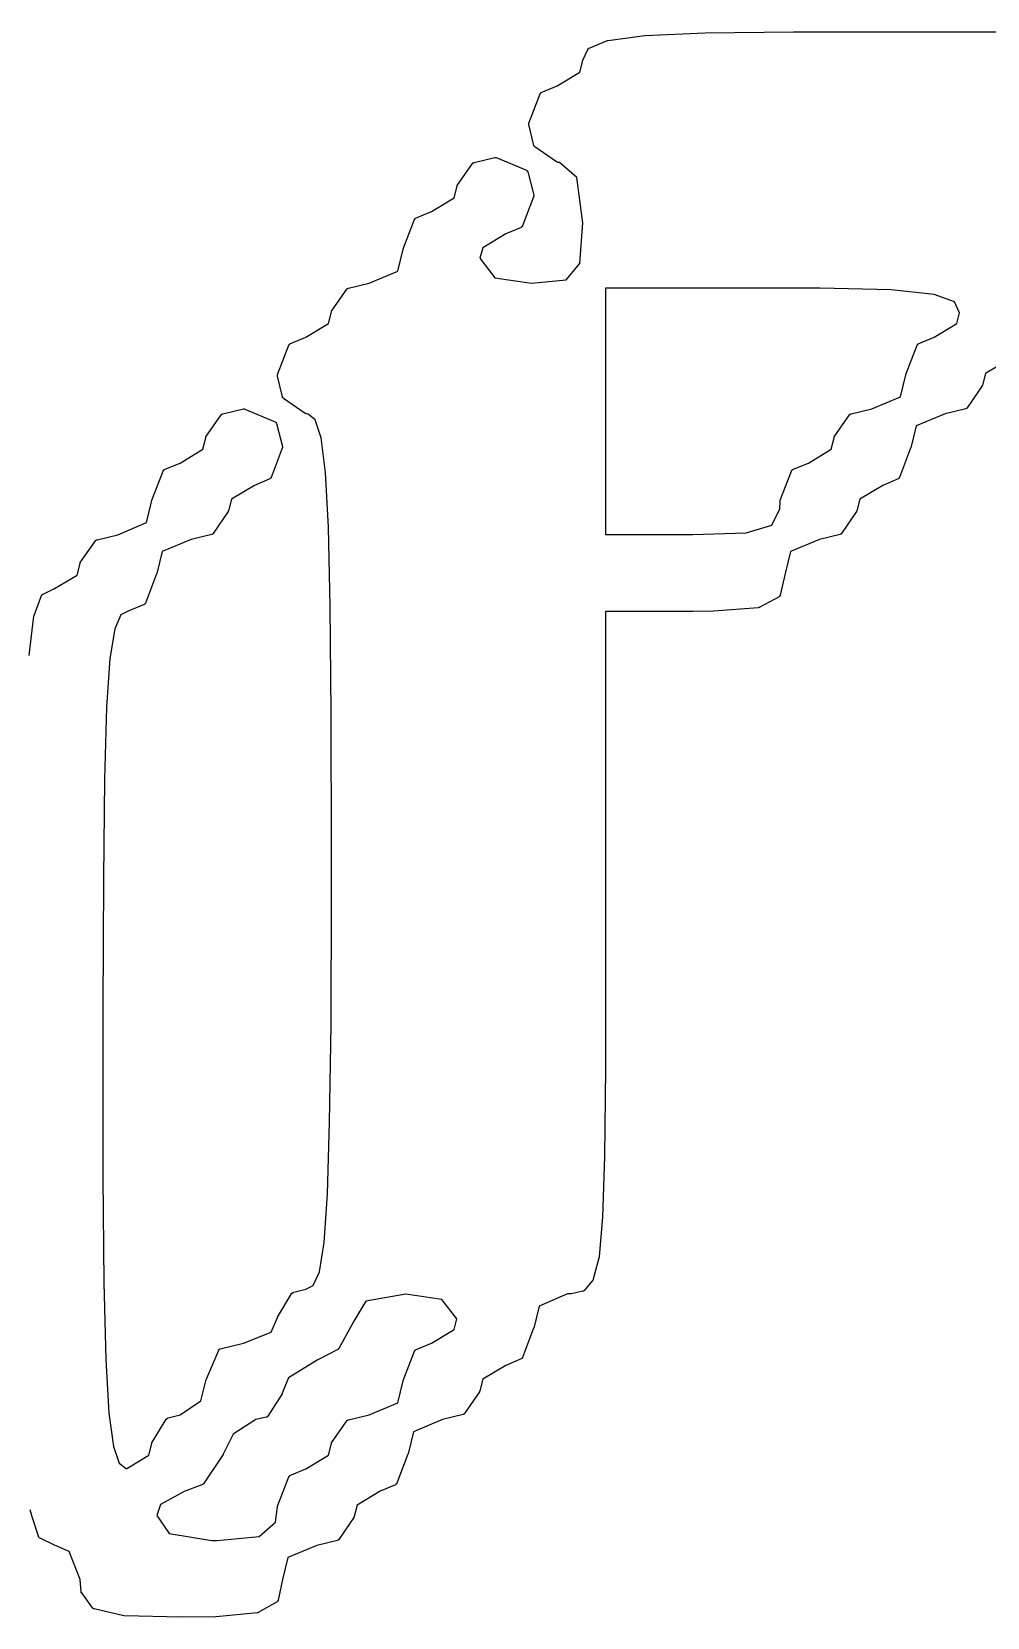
# Model space of a CAD drawing. Header units: millimetres. Extents: x 24 to 207, y 13 to 184.
# Drawn here: x 67.415 to 69.346, y 169.269 to 172.472 of the extents above; entities that cross this region are included whole.
import ezdxf

# ---------------------------------------------------------------- set-up
doc = ezdxf.new("R2010")
doc.units = ezdxf.units.MM
doc.header["$MEASUREMENT"] = 0
doc.layers.add('Silk', color=142, linetype='Continuous')

msp = doc.modelspace()

# ---------------------------------------------------------------- linework, layer by layer
at = {"layer": 'Silk', "linetype": 'Continuous'}
for p, q in [((68.58, 172.4541), (68.654, 172.4639)), ((68.654, 172.464), (68.776, 172.4694)), ((68.654, 172.4639), (68.654, 172.464)), ((68.654, 172.4639), (68.654, 172.4639)), ((68.776, 172.4694), (68.955, 172.4716)), ((68.776, 172.4694), (68.776, 172.4694)), ((68.776, 172.4694), (68.776, 172.4694)), ((68.955, 172.4716), (69.06, 172.4718)), ((68.955, 172.4716), (68.955, 172.4716)), ((68.955, 172.4716), (68.955, 172.4716)), ((69.06, 172.4718), (69.06, 172.4718)), ((69.06, 172.4718), (69.06, 172.4718)), ((69.06, 172.4718), (69.586, 172.4718)), ((68.529, 172.4145), (68.539, 172.4361)), ((68.539, 172.4363), (68.54, 172.4369)), ((68.539, 172.4362), (68.539, 172.4363)), ((68.539, 172.4361), (68.539, 172.4362)), ((68.54, 172.4377), (68.541, 172.4381)), ((68.54, 172.4376), (68.54, 172.4377)), ((68.54, 172.4375), (68.54, 172.4376)), ((68.54, 172.4369), (68.54, 172.4375)), ((68.541, 172.4385), (68.542, 172.4386)), ((68.541, 172.4381), (68.541, 172.4385)), ((68.542, 172.4386), (68.579, 172.4538)), ((68.542, 172.4386), (68.542, 172.4386)), ((68.579, 172.4539), (68.58, 172.4541)), ((68.579, 172.4538), (68.579, 172.4539)), ((68.523, 172.3902), (68.529, 172.4136)), ((68.529, 172.414), (68.529, 172.4145)), ((68.529, 172.4136), (68.529, 172.414)), ((68.445, 172.3491), (68.477, 172.3624)), ((68.477, 172.3624), (68.523, 172.3902)), ((68.42, 172.2872), (68.443, 172.3463)), ((68.443, 172.3472), (68.444, 172.3478)), ((68.443, 172.3468), (68.443, 172.3472)), ((68.443, 172.3465), (68.443, 172.3468)), ((68.443, 172.3463), (68.443, 172.3465)), ((68.444, 172.3481), (68.445, 172.3485)), ((68.444, 172.3479), (68.444, 172.3481)), ((68.444, 172.3478), (68.444, 172.3479)), ((68.445, 172.3489), (68.445, 172.3491)), ((68.445, 172.3485), (68.445, 172.3489)), ((68.445, 172.3489), (68.445, 172.3489)), ((68.42, 172.2866), (68.42, 172.2872)), ((68.42, 172.286), (68.42, 172.2866)), ((68.42, 172.2857), (68.42, 172.286)), ((68.42, 172.2855), (68.42, 172.2857)), ((68.42, 172.2849), (68.42, 172.2855)), ((68.42, 172.2842), (68.42, 172.2849)), ((68.43, 172.2419), (68.42, 172.2842)), ((68.43, 172.2418), (68.43, 172.2419)), ((68.43, 172.2417), (68.43, 172.2418)), ((68.43, 172.241), (68.43, 172.2417)), ((68.431, 172.2403), (68.43, 172.241)), ((68.431, 172.2402), (68.431, 172.2403)), ((68.431, 172.2401), (68.431, 172.2402)), ((68.431, 172.2396), (68.431, 172.2401)), ((68.432, 172.239), (68.431, 172.2396)), ((68.432, 172.2389), (68.432, 172.239)), ((68.432, 172.239), (68.432, 172.239)), ((68.476, 172.2087), (68.432, 172.2389)), ((68.275, 172.1612), (68.306, 172.2055)), ((68.306, 172.2062), (68.307, 172.2068)), ((68.306, 172.2057), (68.306, 172.2062)), ((68.306, 172.2056), (68.306, 172.2057)), ((68.306, 172.2055), (68.306, 172.2056)), ((68.307, 172.2069), (68.308, 172.2072)), ((68.307, 172.2068), (68.307, 172.2069)), ((68.307, 172.2068), (68.307, 172.2068)), ((68.308, 172.2072), (68.308, 172.2075)), ((68.308, 172.2075), (68.309, 172.2075)), ((68.309, 172.2076), (68.351, 172.2177)), ((68.309, 172.2075), (68.309, 172.2076)), ((68.351, 172.2177), (68.352, 172.2177)), ((68.352, 172.2177), (68.352, 172.2178)), ((68.352, 172.2178), (68.353, 172.2178)), ((68.353, 172.2178), (68.353, 172.2178)), ((68.353, 172.2178), (68.353, 172.2176)), ((68.353, 172.2176), (68.354, 172.2174)), ((68.354, 172.2174), (68.415, 172.1918)), ((68.477, 172.2085), (68.476, 172.2087)), ((68.477, 172.2082), (68.477, 172.2085)), ((68.478, 172.2081), (68.477, 172.2082)), ((68.478, 172.208), (68.478, 172.2081)), ((68.478, 172.2079), (68.478, 172.208)), ((68.479, 172.2078), (68.478, 172.2079)), ((68.482, 172.2077), (68.479, 172.2078)), ((68.517, 172.1772), (68.482, 172.2077)), ((68.415, 172.1918), (68.415, 172.1915)), ((68.415, 172.1915), (68.416, 172.1912)), ((68.416, 172.1912), (68.416, 172.191)), ((68.416, 172.191), (68.416, 172.1908)), ((68.416, 172.1908), (68.417, 172.1904)), ((68.417, 172.1904), (68.417, 172.19)), ((68.417, 172.19), (68.417, 172.1897)), ((68.417, 172.1897), (68.417, 172.1894)), ((68.417, 172.1894), (68.417, 172.1889)), ((68.417, 172.1889), (68.418, 172.1884)), ((68.418, 172.1884), (68.43, 172.1415)), ((68.529, 172.0857), (68.517, 172.1772)), ((68.223, 172.1084), (68.269, 172.1362)), ((68.269, 172.1362), (68.275, 172.1596)), ((68.275, 172.1604), (68.275, 172.1612)), ((68.275, 172.1612), (68.275, 172.1612)), ((68.275, 172.1612), (68.275, 172.1612)), ((68.275, 172.1596), (68.275, 172.1604)), ((68.275, 172.1596), (68.275, 172.1596)), ((68.275, 172.1596), (68.275, 172.1596)), ((68.429, 172.1384), (68.407, 172.0793)), ((68.43, 172.1391), (68.429, 172.1384)), ((68.43, 172.1415), (68.43, 172.1408)), ((68.43, 172.1408), (68.43, 172.1402)), ((68.43, 172.1402), (68.43, 172.1399)), ((68.43, 172.1399), (68.43, 172.1397)), ((68.43, 172.1397), (68.43, 172.1391)), ((68.191, 172.0951), (68.223, 172.1084)), ((68.166, 172.0332), (68.189, 172.0923)), ((68.189, 172.0932), (68.19, 172.0938)), ((68.189, 172.0928), (68.189, 172.0932)), ((68.189, 172.0925), (68.189, 172.0928)), ((68.189, 172.0923), (68.189, 172.0925)), ((68.19, 172.0941), (68.191, 172.0945)), ((68.19, 172.0939), (68.19, 172.0941)), ((68.19, 172.0938), (68.19, 172.0939)), ((68.191, 172.0949), (68.191, 172.0951)), ((68.191, 172.0945), (68.191, 172.0949)), ((68.191, 172.0949), (68.191, 172.0949)), ((68.404, 172.0765), (68.373, 172.0632)), ((68.405, 172.0771), (68.404, 172.0768)), ((68.404, 172.0768), (68.404, 172.0767)), ((68.404, 172.0767), (68.404, 172.0765)), ((68.406, 172.0777), (68.405, 172.0775)), ((68.405, 172.0775), (68.405, 172.0771)), ((68.407, 172.0791), (68.406, 172.0789)), ((68.406, 172.0789), (68.406, 172.0784)), ((68.406, 172.0784), (68.406, 172.0779)), ((68.406, 172.0779), (68.406, 172.0777)), ((68.407, 172.0793), (68.407, 172.0791)), ((68.523, 172.0038), (68.529, 172.0857)), ((68.373, 172.0632), (68.327, 172.0354)), ((68.155, 171.9881), (68.166, 172.0326)), ((68.166, 172.0329), (68.166, 172.0332)), ((68.166, 172.0326), (68.166, 172.0329)), ((68.327, 172.0354), (68.321, 172.0143)), ((68.321, 172.0143), (68.351, 171.9747)), ((68.097, 171.9636), (68.155, 171.9881)), ((68.351, 171.9747), (68.425, 171.9638)), ((68.495, 171.9707), (68.523, 172.0038)), ((68.021, 171.9072), (68.052, 171.9515)), ((68.052, 171.9522), (68.053, 171.9528)), ((68.052, 171.9517), (68.052, 171.9522)), ((68.052, 171.9516), (68.052, 171.9517)), ((68.052, 171.9515), (68.052, 171.9516)), ((68.053, 171.9529), (68.054, 171.9532)), ((68.053, 171.9528), (68.053, 171.9529)), ((68.053, 171.9528), (68.053, 171.9528)), ((68.054, 171.9532), (68.054, 171.9535)), ((68.054, 171.9535), (68.055, 171.9535)), ((68.055, 171.9536), (68.097, 171.9636)), ((68.055, 171.9535), (68.055, 171.9536)), ((68.425, 171.9638), (68.495, 171.9707)), ((68.933, 171.9538), (68.575, 171.9538)), ((68.575, 171.9538), (68.575, 171.4558)), ((69.008, 171.9536), (68.933, 171.9538)), ((69.152, 171.9501), (69.008, 171.9536)), ((69.239, 171.9412), (69.152, 171.9501)), ((69.28, 171.9258), (69.239, 171.9412)), ((69.29, 171.9039), (69.28, 171.9258)), ((67.969, 171.8544), (68.015, 171.8822)), ((68.015, 171.8822), (68.021, 171.9056)), ((68.021, 171.9064), (68.021, 171.9072)), ((68.021, 171.9072), (68.021, 171.9072)), ((68.021, 171.9072), (68.021, 171.9072)), ((68.021, 171.9056), (68.021, 171.9064)), ((68.021, 171.9056), (68.021, 171.9056)), ((68.021, 171.9056), (68.021, 171.9056)), ((69.239, 171.8544), (69.285, 171.8822)), ((69.285, 171.8822), (69.29, 171.9039)), ((67.937, 171.8411), (67.969, 171.8544)), ((69.207, 171.8411), (69.239, 171.8544)), ((67.912, 171.7792), (67.935, 171.8383)), ((67.935, 171.8392), (67.936, 171.8398)), ((67.935, 171.8388), (67.935, 171.8392)), ((67.935, 171.8385), (67.935, 171.8388)), ((67.935, 171.8383), (67.935, 171.8385)), ((67.936, 171.8401), (67.937, 171.8405)), ((67.936, 171.8399), (67.936, 171.8401)), ((67.936, 171.8398), (67.936, 171.8399)), ((67.937, 171.8409), (67.937, 171.8411)), ((67.937, 171.8405), (67.937, 171.8409)), ((67.937, 171.8409), (67.937, 171.8409)), ((69.182, 171.7792), (69.205, 171.8383)), ((69.205, 171.8392), (69.206, 171.8398)), ((69.205, 171.8388), (69.205, 171.8392)), ((69.205, 171.8385), (69.205, 171.8388)), ((69.205, 171.8383), (69.205, 171.8385)), ((69.206, 171.8401), (69.207, 171.8405)), ((69.206, 171.8399), (69.206, 171.8401)), ((69.206, 171.8398), (69.206, 171.8399)), ((69.207, 171.8409), (69.207, 171.8411)), ((69.207, 171.8405), (69.207, 171.8409)), ((69.207, 171.8409), (69.207, 171.8409)), ((69.389, 171.8092), (69.343, 171.7814)), ((67.912, 171.7786), (67.912, 171.7792)), ((67.912, 171.778), (67.912, 171.7786)), ((67.912, 171.7777), (67.912, 171.778)), ((67.912, 171.7775), (67.912, 171.7777)), ((67.912, 171.7768), (67.912, 171.7775)), ((67.912, 171.7762), (67.912, 171.7768)), ((67.922, 171.7339), (67.912, 171.7762)), ((69.171, 171.7341), (69.182, 171.7786)), ((69.182, 171.7789), (69.182, 171.7792)), ((69.182, 171.7786), (69.182, 171.7789)), ((69.336, 171.7564), (69.306, 171.7121)), ((69.337, 171.758), (69.336, 171.7573)), ((69.336, 171.7573), (69.336, 171.7564)), ((69.336, 171.7564), (69.336, 171.7564)), ((69.336, 171.7564), (69.336, 171.7564)), ((69.343, 171.7814), (69.337, 171.758)), ((69.337, 171.758), (69.337, 171.758)), ((69.337, 171.758), (69.337, 171.758)), ((67.922, 171.7338), (67.922, 171.7339)), ((67.922, 171.7337), (67.922, 171.7338)), ((67.922, 171.733), (67.922, 171.7337)), ((67.923, 171.7323), (67.922, 171.733)), ((67.923, 171.7322), (67.923, 171.7323)), ((67.923, 171.7321), (67.923, 171.7322)), ((67.923, 171.7316), (67.923, 171.7321)), ((67.924, 171.731), (67.923, 171.7316)), ((67.924, 171.7309), (67.924, 171.731)), ((67.924, 171.731), (67.924, 171.731)), ((67.968, 171.7007), (67.924, 171.7309)), ((69.113, 171.7096), (69.171, 171.7341)), ((67.767, 171.6532), (67.798, 171.6975)), ((67.798, 171.6982), (67.799, 171.6988)), ((67.798, 171.6977), (67.798, 171.6982)), ((67.798, 171.6976), (67.798, 171.6977)), ((67.798, 171.6975), (67.798, 171.6976)), ((67.799, 171.6989), (67.8, 171.6992)), ((67.799, 171.6988), (67.799, 171.6989)), ((67.799, 171.6988), (67.799, 171.6988)), ((67.8, 171.6992), (67.8, 171.6995)), ((67.8, 171.6995), (67.801, 171.6995)), ((67.801, 171.6996), (67.843, 171.7097)), ((67.801, 171.6995), (67.801, 171.6996)), ((67.843, 171.7097), (67.844, 171.7097)), ((67.844, 171.7097), (67.844, 171.7098)), ((67.844, 171.7098), (67.845, 171.7098)), ((67.845, 171.7098), (67.845, 171.7098)), ((67.845, 171.7098), (67.845, 171.7096)), ((67.845, 171.7096), (67.846, 171.7094)), ((67.846, 171.7094), (67.907, 171.6838)), ((67.969, 171.7005), (67.968, 171.7007)), ((67.969, 171.7003), (67.969, 171.7005)), ((67.969, 171.7002), (67.969, 171.7003)), ((67.97, 171.7), (67.969, 171.7002)), ((67.97, 171.6999), (67.97, 171.7)), ((67.971, 171.6998), (67.97, 171.6999)), ((67.974, 171.6994), (67.971, 171.6998)), ((67.988, 171.6875), (67.974, 171.6994)), ((68, 171.6511), (67.988, 171.6875)), ((69.037, 171.6532), (69.068, 171.6975)), ((69.068, 171.6982), (69.069, 171.6988)), ((69.068, 171.6977), (69.068, 171.6982)), ((69.068, 171.6976), (69.068, 171.6977)), ((69.068, 171.6975), (69.068, 171.6976)), ((69.069, 171.6989), (69.07, 171.6992)), ((69.069, 171.6988), (69.069, 171.6989)), ((69.069, 171.6988), (69.069, 171.6988)), ((69.07, 171.6992), (69.07, 171.6995)), ((69.07, 171.6995), (69.071, 171.6995)), ((69.071, 171.6996), (69.113, 171.7096)), ((69.071, 171.6995), (69.071, 171.6996)), ((69.261, 171.7), (69.203, 171.6755)), ((69.303, 171.7101), (69.261, 171.7)), ((69.304, 171.7104), (69.303, 171.7101)), ((69.303, 171.7101), (69.303, 171.7101)), ((69.303, 171.7101), (69.303, 171.7101)), ((69.305, 171.7109), (69.304, 171.7108)), ((69.304, 171.7108), (69.304, 171.7107)), ((69.304, 171.7107), (69.304, 171.7104)), ((69.306, 171.7119), (69.305, 171.7114)), ((69.305, 171.7114), (69.305, 171.7109)), ((69.306, 171.7121), (69.306, 171.712)), ((69.306, 171.712), (69.306, 171.7119)), ((67.907, 171.6838), (67.907, 171.6835)), ((67.907, 171.6835), (67.908, 171.6832)), ((67.908, 171.6832), (67.908, 171.683)), ((67.908, 171.683), (67.908, 171.6828)), ((67.908, 171.6828), (67.909, 171.6824)), ((67.909, 171.6824), (67.909, 171.682)), ((67.909, 171.682), (67.909, 171.6817)), ((67.909, 171.6817), (67.909, 171.6814)), ((67.909, 171.6814), (67.909, 171.6809)), ((67.909, 171.6809), (67.91, 171.6804)), ((67.91, 171.6804), (67.922, 171.6335)), ((69.203, 171.6755), (69.192, 171.631)), ((67.715, 171.6004), (67.761, 171.6282)), ((67.761, 171.6282), (67.767, 171.6516)), ((67.767, 171.6524), (67.767, 171.6532)), ((67.767, 171.6532), (67.767, 171.6532)), ((67.767, 171.6532), (67.767, 171.6532)), ((67.767, 171.6516), (67.767, 171.6524)), ((67.767, 171.6516), (67.767, 171.6516)), ((67.767, 171.6516), (67.767, 171.6516)), ((67.921, 171.6304), (67.899, 171.5713)), ((67.922, 171.6311), (67.921, 171.6304)), ((67.922, 171.6335), (67.922, 171.6328)), ((67.922, 171.6328), (67.922, 171.6322)), ((67.922, 171.6322), (67.922, 171.6319)), ((67.922, 171.6319), (67.922, 171.6317)), ((67.922, 171.6317), (67.922, 171.6311)), ((68.009, 171.5813), (68, 171.6511)), ((68.985, 171.6004), (69.031, 171.6282)), ((69.031, 171.6282), (69.037, 171.6516)), ((69.037, 171.6524), (69.037, 171.6532)), ((69.037, 171.6532), (69.037, 171.6532)), ((69.037, 171.6532), (69.037, 171.6532)), ((69.037, 171.6516), (69.037, 171.6524)), ((69.037, 171.6516), (69.037, 171.6516)), ((69.037, 171.6516), (69.037, 171.6516)), ((69.191, 171.6304), (69.169, 171.5713)), ((69.192, 171.631), (69.191, 171.6307)), ((69.191, 171.6307), (69.191, 171.6304)), ((67.683, 171.5871), (67.715, 171.6004)), ((68.953, 171.5871), (68.985, 171.6004)), ((67.658, 171.5252), (67.681, 171.5843)), ((67.681, 171.5852), (67.682, 171.5858)), ((67.681, 171.5848), (67.681, 171.5852)), ((67.681, 171.5845), (67.681, 171.5848)), ((67.681, 171.5843), (67.681, 171.5845)), ((67.682, 171.5861), (67.683, 171.5865)), ((67.682, 171.5859), (67.682, 171.5861)), ((67.682, 171.5858), (67.682, 171.5859)), ((67.683, 171.5869), (67.683, 171.5871)), ((67.683, 171.5865), (67.683, 171.5869)), ((67.683, 171.5869), (67.683, 171.5869)), ((67.896, 171.5685), (67.865, 171.5552)), ((67.897, 171.5691), (67.896, 171.5688)), ((67.896, 171.5688), (67.896, 171.5687)), ((67.896, 171.5687), (67.896, 171.5685)), ((67.898, 171.5697), (67.897, 171.5695)), ((67.897, 171.5695), (67.897, 171.5691)), ((67.899, 171.5711), (67.898, 171.5709)), ((67.898, 171.5709), (67.898, 171.5704)), ((67.898, 171.5704), (67.898, 171.5699)), ((67.898, 171.5699), (67.898, 171.5697)), ((67.899, 171.5713), (67.899, 171.5711)), ((68.015, 171.4708), (68.009, 171.5813)), ((68.928, 171.5252), (68.951, 171.5843)), ((68.951, 171.5852), (68.952, 171.5858)), ((68.951, 171.5848), (68.951, 171.5852)), ((68.951, 171.5845), (68.951, 171.5848)), ((68.951, 171.5843), (68.951, 171.5845)), ((68.952, 171.5861), (68.953, 171.5865)), ((68.952, 171.5859), (68.952, 171.5861)), ((68.952, 171.5858), (68.952, 171.5859)), ((68.953, 171.5869), (68.953, 171.5871)), ((68.953, 171.5865), (68.953, 171.5869)), ((68.953, 171.5869), (68.953, 171.5869)), ((69.166, 171.5685), (69.135, 171.5552)), ((69.167, 171.5691), (69.166, 171.5688)), ((69.166, 171.5688), (69.166, 171.5687)), ((69.166, 171.5687), (69.166, 171.5685)), ((69.168, 171.5697), (69.167, 171.5695)), ((69.167, 171.5695), (69.167, 171.5691)), ((69.169, 171.5711), (69.168, 171.5709)), ((69.168, 171.5709), (69.168, 171.5704)), ((69.168, 171.5704), (69.168, 171.5699)), ((69.168, 171.5699), (69.168, 171.5697)), ((69.169, 171.5713), (69.169, 171.5711)), ((67.819, 171.5274), (67.813, 171.504)), ((67.865, 171.5552), (67.819, 171.5274)), ((69.089, 171.5274), (69.083, 171.504)), ((69.135, 171.5552), (69.089, 171.5274)), ((67.647, 171.4801), (67.658, 171.5246)), ((67.658, 171.5249), (67.658, 171.5252)), ((67.658, 171.5246), (67.658, 171.5249)), ((67.812, 171.5024), (67.782, 171.4581)), ((67.813, 171.504), (67.812, 171.5033)), ((67.812, 171.5033), (67.812, 171.5024)), ((67.812, 171.5024), (67.812, 171.5024)), ((67.812, 171.5024), (67.812, 171.5024)), ((67.813, 171.504), (67.813, 171.504)), ((67.813, 171.504), (67.813, 171.504)), ((68.911, 171.475), (68.927, 171.5079)), ((68.927, 171.5079), (68.928, 171.5236)), ((68.928, 171.5244), (68.928, 171.5252)), ((68.928, 171.5236), (68.928, 171.5244)), ((69.082, 171.5024), (69.052, 171.4581)), ((69.083, 171.504), (69.082, 171.5033)), ((69.082, 171.5033), (69.082, 171.5024)), ((69.082, 171.5024), (69.082, 171.5024)), ((69.082, 171.5024), (69.082, 171.5024)), ((69.083, 171.504), (69.083, 171.504)), ((69.083, 171.504), (69.083, 171.504)), ((67.589, 171.4556), (67.647, 171.4801)), ((68.018, 171.3116), (68.015, 171.4708)), ((68.859, 171.4596), (68.911, 171.475)), ((67.513, 171.3992), (67.544, 171.4435)), ((67.544, 171.4442), (67.545, 171.4448)), ((67.544, 171.4437), (67.544, 171.4442)), ((67.544, 171.4436), (67.544, 171.4437)), ((67.544, 171.4435), (67.544, 171.4436)), ((67.545, 171.4449), (67.546, 171.4452)), ((67.545, 171.4448), (67.545, 171.4449)), ((67.545, 171.4448), (67.545, 171.4448)), ((67.546, 171.4452), (67.546, 171.4455)), ((67.546, 171.4455), (67.547, 171.4455)), ((67.547, 171.4456), (67.589, 171.4556)), ((67.547, 171.4455), (67.547, 171.4456)), ((67.737, 171.446), (67.679, 171.4215)), ((67.779, 171.4561), (67.737, 171.446)), ((67.78, 171.4564), (67.779, 171.4561)), ((67.779, 171.4561), (67.779, 171.4561)), ((67.779, 171.4561), (67.779, 171.4561)), ((67.781, 171.4569), (67.78, 171.4568)), ((67.78, 171.4568), (67.78, 171.4567)), ((67.78, 171.4567), (67.78, 171.4564)), ((67.782, 171.4579), (67.781, 171.4574)), ((67.781, 171.4574), (67.781, 171.4569)), ((67.782, 171.4581), (67.782, 171.458)), ((67.782, 171.458), (67.782, 171.4579)), ((68.575, 171.4558), (68.751, 171.4558)), ((68.751, 171.4558), (68.859, 171.4596)), ((69.007, 171.446), (68.949, 171.4215)), ((69.049, 171.4561), (69.007, 171.446)), ((69.05, 171.4564), (69.049, 171.4561)), ((69.049, 171.4561), (69.049, 171.4561)), ((69.049, 171.4561), (69.049, 171.4561)), ((69.051, 171.4569), (69.05, 171.4568)), ((69.05, 171.4568), (69.05, 171.4567)), ((69.05, 171.4567), (69.05, 171.4564)), ((69.052, 171.4579), (69.051, 171.4574)), ((69.051, 171.4574), (69.051, 171.4569)), ((69.052, 171.4581), (69.052, 171.458)), ((69.052, 171.458), (69.052, 171.4579)), ((67.513, 171.3984), (67.513, 171.3992)), ((67.513, 171.3992), (67.513, 171.3992)), ((67.513, 171.3992), (67.513, 171.3992)), ((67.513, 171.3976), (67.513, 171.3984)), ((67.679, 171.4215), (67.668, 171.377)), ((68.949, 171.4215), (68.938, 171.3771)), ((67.461, 171.3467), (67.507, 171.3742)), ((67.507, 171.3742), (67.513, 171.3976)), ((67.513, 171.3976), (67.513, 171.3976)), ((67.513, 171.3976), (67.513, 171.3976)), ((67.667, 171.3764), (67.645, 171.3173)), ((67.668, 171.377), (67.667, 171.3767)), ((67.667, 171.3767), (67.667, 171.3764)), ((68.938, 171.3771), (68.928, 171.3336)), ((67.436, 171.3343), (67.437, 171.3348)), ((67.436, 171.3342), (67.436, 171.3343)), ((67.436, 171.3341), (67.436, 171.3342)), ((67.436, 171.3335), (67.436, 171.3341)), ((67.437, 171.3352), (67.437, 171.3353)), ((67.437, 171.3353), (67.438, 171.3353)), ((67.437, 171.3348), (67.437, 171.3352)), ((67.438, 171.3353), (67.46, 171.3465)), ((67.46, 171.3465), (67.461, 171.3465)), ((67.461, 171.3466), (67.461, 171.3467)), ((67.461, 171.3465), (67.461, 171.3466)), ((67.42, 171.2926), (67.435, 171.3326)), ((67.435, 171.3329), (67.436, 171.3335)), ((67.435, 171.3328), (67.435, 171.3329)), ((67.435, 171.3326), (67.435, 171.3328)), ((67.642, 171.3145), (67.61, 171.3011)), ((67.643, 171.3151), (67.642, 171.3148)), ((67.642, 171.3148), (67.642, 171.3147)), ((67.642, 171.3147), (67.642, 171.3145)), ((67.644, 171.3157), (67.643, 171.3155)), ((67.643, 171.3155), (67.643, 171.3151)), ((67.645, 171.3171), (67.644, 171.3169)), ((67.644, 171.3169), (67.644, 171.3164)), ((67.644, 171.3164), (67.644, 171.3159)), ((67.644, 171.3159), (67.644, 171.3157)), ((67.645, 171.3173), (67.645, 171.3171)), ((68.02, 171.096), (68.018, 171.3116)), ((68.883, 171.308), (68.794, 171.301)), ((68.884, 171.3083), (68.883, 171.3081)), ((68.883, 171.3081), (68.883, 171.3081)), ((68.883, 171.3081), (68.883, 171.308)), ((68.885, 171.3085), (68.884, 171.3083)), ((68.926, 171.3303), (68.885, 171.3086)), ((68.885, 171.3086), (68.885, 171.3085)), ((68.885, 171.3085), (68.885, 171.3085)), ((68.927, 171.3311), (68.926, 171.3308)), ((68.926, 171.3308), (68.926, 171.3306)), ((68.926, 171.3306), (68.926, 171.3303)), ((68.928, 171.3325), (68.927, 171.332)), ((68.927, 171.332), (68.927, 171.3317)), ((68.927, 171.3317), (68.927, 171.3314)), ((68.927, 171.3314), (68.927, 171.3311)), ((68.928, 171.3336), (68.928, 171.3333)), ((68.928, 171.3333), (68.928, 171.3329)), ((68.928, 171.3329), (68.928, 171.3325)), ((67.41, 171.2116), (67.419, 171.2914)), ((67.419, 171.292), (67.42, 171.2926)), ((67.419, 171.2914), (67.419, 171.292)), ((67.595, 171.2936), (67.583, 171.2655)), ((67.61, 171.3011), (67.595, 171.2936)), ((68.751, 171.3007), (68.575, 171.3007)), ((68.575, 171.3007), (68.575, 170.6162)), ((68.793, 171.301), (68.751, 171.3007)), ((68.751, 171.3007), (68.751, 171.3007)), ((68.751, 171.3007), (68.751, 171.3007)), ((68.794, 171.301), (68.793, 171.301)), ((68.793, 171.301), (68.793, 171.301)), ((67.583, 171.2655), (67.573, 171.2057)), ((67.573, 171.2057), (67.566, 171.1071)), ((67.566, 171.1071), (67.562, 170.9618)), ((68.021, 170.8158), (68.02, 171.096)), ((67.562, 170.9618), (67.56, 170.7619)), ((68.021, 170.7269), (68.021, 170.8158)), ((67.56, 170.7619), (67.559, 170.4991)), ((68.02, 170.4664), (68.021, 170.7269)), ((68.575, 170.6162), (68.575, 170.6162)), ((68.575, 170.6162), (68.575, 170.6162)), ((68.575, 170.6162), (68.575, 170.3768)), ((67.559, 170.4991), (67.559, 170.4991)), ((67.559, 170.4991), (67.559, 170.4348)), ((68.017, 170.268), (68.02, 170.4664)), ((68.02, 170.4664), (68.02, 170.4664)), ((67.559, 170.4348), (67.559, 170.1578)), ((68.575, 170.3768), (68.573, 170.2003)), ((68.575, 170.3768), (68.575, 170.3768)), ((68.575, 170.3768), (68.575, 170.3768)), ((68.013, 170.1239), (68.017, 170.268)), ((68.573, 170.2002), (68.569, 170.0771)), ((68.573, 170.2003), (68.573, 170.2002)), ((68.573, 170.2002), (68.573, 170.2002)), ((67.559, 170.1578), (67.561, 169.9453)), ((68.006, 170.0261), (68.013, 170.1239)), ((68.569, 170.0768), (68.562, 169.9975)), ((68.569, 170.0771), (68.569, 170.0769)), ((68.569, 170.0769), (68.569, 170.0768)), ((67.997, 169.9667), (68.006, 170.0261)), ((68.562, 169.9967), (68.55, 169.9516)), ((68.562, 169.9975), (68.562, 169.9971)), ((68.562, 169.9971), (68.562, 169.9967)), ((67.984, 169.9388), (67.997, 169.9667)), ((67.561, 169.9453), (67.565, 169.7891)), ((67.943, 169.9246), (67.944, 169.9249)), ((67.943, 169.9245), (67.943, 169.9246)), ((67.943, 169.9244), (67.943, 169.9245)), ((67.944, 169.9252), (67.944, 169.9253)), ((67.944, 169.9253), (67.945, 169.9253)), ((67.944, 169.9249), (67.944, 169.9252)), ((67.945, 169.9253), (67.969, 169.9315)), ((67.969, 169.9315), (67.984, 169.9388)), ((68.529, 169.9275), (68.506, 169.9221)), ((68.53, 169.9278), (68.529, 169.9275)), ((68.531, 169.9281), (68.53, 169.9278)), ((68.532, 169.9287), (68.531, 169.9282)), ((68.531, 169.9282), (68.531, 169.9282)), ((68.531, 169.9282), (68.531, 169.9281)), ((68.549, 169.9497), (68.532, 169.9292)), ((68.532, 169.9292), (68.532, 169.9287)), ((68.55, 169.9506), (68.549, 169.9501)), ((68.549, 169.9501), (68.549, 169.9499)), ((68.549, 169.9499), (68.549, 169.9497)), ((68.55, 169.9516), (68.55, 169.9514)), ((68.55, 169.9514), (68.55, 169.9512)), ((68.55, 169.9512), (68.55, 169.9506)), ((67.912, 169.875), (67.941, 169.9231)), ((67.941, 169.9231), (67.942, 169.9232)), ((67.942, 169.9239), (67.943, 169.9244)), ((67.942, 169.9234), (67.942, 169.9239)), ((67.942, 169.9232), (67.942, 169.9234)), ((68.09, 169.9075), (68.066, 169.8666)), ((68.171, 169.9217), (68.09, 169.9075)), ((68.244, 169.9109), (68.171, 169.9217)), ((68.274, 169.8713), (68.244, 169.9109)), ((68.441, 169.8975), (68.43, 169.853)), ((68.498, 169.9218), (68.441, 169.8975)), ((68.505, 169.922), (68.498, 169.9218)), ((68.506, 169.9221), (68.505, 169.922)), ((68.506, 169.9221), (68.506, 169.9221)), ((67.899, 169.8446), (67.912, 169.8743)), ((67.912, 169.8746), (67.912, 169.875)), ((67.912, 169.8743), (67.912, 169.8746)), ((68.066, 169.8666), (68.036, 169.8116)), ((68.066, 169.8666), (68.066, 169.8666)), ((68.269, 169.8502), (68.274, 169.8713)), ((67.843, 169.8227), (67.899, 169.8446)), ((68.223, 169.8224), (68.269, 169.8502)), ((68.429, 169.8524), (68.407, 169.7933)), ((68.43, 169.853), (68.429, 169.8527)), ((68.429, 169.8527), (68.429, 169.8524)), ((67.767, 169.7473), (67.793, 169.808)), ((67.793, 169.8092), (67.794, 169.8094)), ((67.793, 169.8089), (67.793, 169.8092)), ((67.793, 169.8084), (67.793, 169.8089)), ((67.793, 169.808), (67.793, 169.8084)), ((67.794, 169.8102), (67.795, 169.8103)), ((67.794, 169.8098), (67.794, 169.8102)), ((67.794, 169.8094), (67.794, 169.8098)), ((67.795, 169.8106), (67.796, 169.8109)), ((67.795, 169.8105), (67.795, 169.8106)), ((67.795, 169.8103), (67.795, 169.8105)), ((67.796, 169.8109), (67.843, 169.8227)), ((68.034, 169.8096), (67.992, 169.7878)), ((68.035, 169.8102), (68.034, 169.8099)), ((68.034, 169.8099), (68.034, 169.8096)), ((68.036, 169.8116), (68.035, 169.8111)), ((68.035, 169.8111), (68.035, 169.8106)), ((68.035, 169.8106), (68.035, 169.8104)), ((68.035, 169.8104), (68.035, 169.8102)), ((68.166, 169.7472), (68.189, 169.8063)), ((68.189, 169.8072), (68.19, 169.8078)), ((68.189, 169.8068), (68.189, 169.8072)), ((68.189, 169.8065), (68.189, 169.8068)), ((68.189, 169.8063), (68.189, 169.8065)), ((68.19, 169.8081), (68.191, 169.8085)), ((68.19, 169.8079), (68.19, 169.8081)), ((68.19, 169.8078), (68.19, 169.8079)), ((68.191, 169.8091), (68.223, 169.8224)), ((68.191, 169.8089), (68.191, 169.8091)), ((68.191, 169.8085), (68.191, 169.8089)), ((68.191, 169.8089), (68.191, 169.8089)), ((67.565, 169.7891), (67.571, 169.6812)), ((67.992, 169.7878), (67.934, 169.7523)), ((68.373, 169.7772), (68.327, 169.7494)), ((68.404, 169.7905), (68.373, 169.7772)), ((68.405, 169.7911), (68.404, 169.7908)), ((68.404, 169.7908), (68.404, 169.7907)), ((68.404, 169.7907), (68.404, 169.7905)), ((68.406, 169.7917), (68.405, 169.7915)), ((68.405, 169.7915), (68.405, 169.7911)), ((68.407, 169.7931), (68.406, 169.7929)), ((68.406, 169.7929), (68.406, 169.7924)), ((68.406, 169.7924), (68.406, 169.7919)), ((68.406, 169.7919), (68.406, 169.7917)), ((68.407, 169.7933), (68.407, 169.7931)), ((67.757, 169.7061), (67.767, 169.7465)), ((67.767, 169.7469), (67.767, 169.7473)), ((67.767, 169.7465), (67.767, 169.7469)), ((67.934, 169.7523), (67.921, 169.7211)), ((68.155, 169.7021), (68.166, 169.7466)), ((68.166, 169.7469), (68.166, 169.7472)), ((68.166, 169.7466), (68.166, 169.7469)), ((68.327, 169.7494), (68.321, 169.726)), ((67.715, 169.6774), (67.757, 169.7061)), ((67.921, 169.7203), (67.892, 169.675)), ((67.921, 169.7211), (67.921, 169.7207)), ((67.921, 169.7207), (67.921, 169.7203)), ((68.097, 169.6776), (68.155, 169.7021)), ((68.32, 169.7244), (68.29, 169.6801)), ((68.321, 169.726), (68.32, 169.7252)), ((68.32, 169.7252), (68.32, 169.7244)), ((68.32, 169.7244), (68.32, 169.7244)), ((68.32, 169.7244), (68.32, 169.7244)), ((68.321, 169.726), (68.321, 169.726)), ((68.321, 169.726), (68.321, 169.726)), ((67.571, 169.6812), (67.58, 169.6139)), ((67.658, 169.621), (67.687, 169.6691)), ((67.687, 169.6691), (67.688, 169.6692)), ((67.688, 169.6699), (67.689, 169.6704)), ((67.688, 169.6694), (67.688, 169.6699)), ((67.688, 169.6692), (67.688, 169.6694)), ((67.689, 169.6706), (67.69, 169.6709)), ((67.689, 169.6705), (67.689, 169.6706)), ((67.689, 169.6704), (67.689, 169.6705)), ((67.69, 169.6712), (67.69, 169.6713)), ((67.69, 169.6713), (67.691, 169.6713)), ((67.69, 169.6709), (67.69, 169.6712)), ((67.691, 169.6713), (67.715, 169.6774)), ((67.889, 169.6728), (67.868, 169.6681)), ((67.89, 169.6732), (67.889, 169.6729)), ((67.889, 169.6729), (67.889, 169.6728)), ((67.889, 169.6728), (67.889, 169.6728)), ((67.891, 169.6734), (67.89, 169.6732)), ((67.892, 169.6746), (67.891, 169.6742)), ((67.891, 169.6742), (67.891, 169.6737)), ((67.891, 169.6737), (67.891, 169.6736)), ((67.891, 169.6736), (67.891, 169.6734)), ((67.892, 169.675), (67.892, 169.6748)), ((67.892, 169.6748), (67.892, 169.6746)), ((68.055, 169.6676), (68.097, 169.6776)), ((68.287, 169.6781), (68.245, 169.668)), ((68.288, 169.6784), (68.287, 169.6781)), ((68.287, 169.6781), (68.287, 169.6781)), ((68.287, 169.6781), (68.287, 169.6781)), ((68.289, 169.6789), (68.288, 169.6788)), ((68.288, 169.6788), (68.288, 169.6787)), ((68.288, 169.6787), (68.288, 169.6784)), ((68.29, 169.6799), (68.289, 169.6794)), ((68.289, 169.6794), (68.289, 169.6789)), ((68.29, 169.6801), (68.29, 169.68)), ((68.29, 169.68), (68.29, 169.6799)), ((67.822, 169.6389), (67.802, 169.5981)), ((67.868, 169.6681), (67.822, 169.6389)), ((68.021, 169.6212), (68.052, 169.6655)), ((68.052, 169.6662), (68.053, 169.6668)), ((68.052, 169.6657), (68.052, 169.6662)), ((68.052, 169.6656), (68.052, 169.6657)), ((68.052, 169.6655), (68.052, 169.6656)), ((68.053, 169.6669), (68.054, 169.6672)), ((68.053, 169.6668), (68.053, 169.6669)), ((68.053, 169.6668), (68.053, 169.6668)), ((68.054, 169.6672), (68.054, 169.6675)), ((68.054, 169.6675), (68.055, 169.6675)), ((68.055, 169.6675), (68.055, 169.6676)), ((68.187, 169.6435), (68.176, 169.599)), ((68.245, 169.668), (68.187, 169.6435)), ((67.58, 169.6139), (67.592, 169.5797)), ((67.652, 169.5962), (67.658, 169.6196)), ((67.658, 169.6203), (67.658, 169.621)), ((67.658, 169.6196), (67.658, 169.6203)), ((68.015, 169.5962), (68.021, 169.6196)), ((68.021, 169.6204), (68.021, 169.6212)), ((68.021, 169.6212), (68.021, 169.6212)), ((68.021, 169.6212), (68.021, 169.6212)), ((68.021, 169.6196), (68.021, 169.6204)), ((68.021, 169.6196), (68.021, 169.6196)), ((68.021, 169.6196), (68.021, 169.6196)), ((67.592, 169.5797), (67.606, 169.5691)), ((67.607, 169.5691), (67.652, 169.5962)), ((67.802, 169.5974), (67.762, 169.5384)), ((67.802, 169.5981), (67.802, 169.5978)), ((67.802, 169.5978), (67.802, 169.5974)), ((67.969, 169.5684), (68.015, 169.5962)), ((68.175, 169.5984), (68.153, 169.5393)), ((68.176, 169.599), (68.175, 169.5987)), ((68.175, 169.5987), (68.175, 169.5984)), ((67.606, 169.5691), (67.607, 169.5691)), ((67.912, 169.4932), (67.935, 169.5523)), ((67.935, 169.5532), (67.936, 169.5538)), ((67.935, 169.5528), (67.935, 169.5532)), ((67.935, 169.5525), (67.935, 169.5528)), ((67.935, 169.5523), (67.935, 169.5525)), ((67.936, 169.5541), (67.937, 169.5545)), ((67.936, 169.5539), (67.936, 169.5541)), ((67.936, 169.5538), (67.936, 169.5539)), ((67.937, 169.5551), (67.969, 169.5684)), ((67.937, 169.5549), (67.937, 169.5551)), ((67.937, 169.5545), (67.937, 169.5549)), ((67.937, 169.5549), (67.937, 169.5549)), ((67.723, 169.5231), (67.675, 169.4967)), ((67.759, 169.5365), (67.723, 169.5231)), ((67.76, 169.5369), (67.759, 169.5365)), ((67.761, 169.5372), (67.76, 169.5369)), ((67.762, 169.5384), (67.761, 169.5379)), ((67.761, 169.5379), (67.761, 169.5374)), ((67.761, 169.5374), (67.761, 169.5373)), ((67.761, 169.5373), (67.761, 169.5372)), ((68.119, 169.5232), (68.073, 169.4954)), ((68.15, 169.5365), (68.119, 169.5232)), ((68.151, 169.5371), (68.15, 169.5368)), ((68.15, 169.5368), (68.15, 169.5367)), ((68.15, 169.5367), (68.15, 169.5365)), ((68.152, 169.5377), (68.151, 169.5375)), ((68.151, 169.5375), (68.151, 169.5371)), ((68.153, 169.5391), (68.152, 169.5389)), ((68.152, 169.5389), (68.152, 169.5384)), ((68.152, 169.5384), (68.152, 169.5379)), ((68.152, 169.5379), (68.152, 169.5377)), ((68.153, 169.5393), (68.153, 169.5391)), ((67.416, 169.4717), (67.412, 169.486)), ((67.675, 169.4967), (67.668, 169.4741)), ((67.908, 169.4611), (67.912, 169.492)), ((67.912, 169.4926), (67.912, 169.4932)), ((67.912, 169.492), (67.912, 169.4926)), ((68.073, 169.4954), (68.067, 169.472)), ((67.429, 169.4322), (67.416, 169.4717)), ((67.416, 169.4717), (67.416, 169.4717)), ((67.668, 169.4741), (67.693, 169.4376)), ((67.875, 169.4318), (67.908, 169.4611)), ((68.066, 169.4704), (68.036, 169.4261)), ((68.067, 169.472), (68.066, 169.4712)), ((68.066, 169.4712), (68.066, 169.4704)), ((68.066, 169.4704), (68.066, 169.4704)), ((68.066, 169.4704), (68.066, 169.4704)), ((68.067, 169.472), (68.067, 169.472)), ((68.067, 169.472), (68.067, 169.472)), ((67.429, 169.432), (67.429, 169.4322)), ((67.429, 169.4318), (67.429, 169.432)), ((67.429, 169.4313), (67.429, 169.4318)), ((67.43, 169.4307), (67.429, 169.4313)), ((67.43, 169.4305), (67.43, 169.4307)), ((67.43, 169.4303), (67.43, 169.4305)), ((67.43, 169.43), (67.43, 169.4303)), ((67.431, 169.4295), (67.43, 169.43)), ((67.431, 169.4294), (67.431, 169.4295)), ((67.431, 169.4293), (67.431, 169.4294)), ((67.461, 169.4143), (67.431, 169.4293)), ((67.461, 169.4142), (67.461, 169.4143)), ((67.461, 169.4143), (67.461, 169.4143)), ((67.491, 169.4016), (67.461, 169.4142)), ((67.693, 169.4376), (67.779, 169.4239)), ((67.779, 169.4239), (67.79, 169.4238)), ((67.79, 169.4238), (67.875, 169.4318)), ((67.991, 169.414), (67.933, 169.3895)), ((68.033, 169.4241), (67.991, 169.414)), ((68.034, 169.4244), (68.033, 169.4241)), ((68.033, 169.4241), (68.033, 169.4241)), ((68.033, 169.4241), (68.033, 169.4241)), ((68.035, 169.4249), (68.034, 169.4248)), ((68.034, 169.4248), (68.034, 169.4247)), ((68.034, 169.4247), (68.034, 169.4244)), ((68.036, 169.4259), (68.035, 169.4254)), ((68.035, 169.4254), (68.035, 169.4249)), ((68.036, 169.4261), (68.036, 169.426)), ((68.036, 169.426), (68.036, 169.4259)), ((67.513, 169.3451), (67.491, 169.4016)), ((67.933, 169.3895), (67.922, 169.3451)), ((67.515, 169.3204), (67.513, 169.3451)), ((67.515, 169.3199), (67.515, 169.3204)), ((67.515, 169.3194), (67.515, 169.3199)), ((67.515, 169.3191), (67.515, 169.3194)), ((67.515, 169.3187), (67.515, 169.3191)), ((67.515, 169.3183), (67.515, 169.3187)), ((67.516, 169.3178), (67.515, 169.3183)), ((67.538, 169.2875), (67.516, 169.3178)), ((67.922, 169.3451), (67.913, 169.3033)), ((67.538, 169.2874), (67.538, 169.2875)), ((67.538, 169.2875), (67.538, 169.2875)), ((67.538, 169.2869), (67.538, 169.2874)), ((67.539, 169.2863), (67.538, 169.2869)), ((67.539, 169.2862), (67.539, 169.2863)), ((67.539, 169.2863), (67.539, 169.2863)), ((67.54, 169.2859), (67.539, 169.2862)), ((67.541, 169.2856), (67.54, 169.2859)), ((67.601, 169.2719), (67.541, 169.2856)), ((67.541, 169.2856), (67.541, 169.2856)), ((67.541, 169.2856), (67.541, 169.2856)), ((67.911, 169.3), (67.873, 169.2781)), ((67.912, 169.3008), (67.911, 169.3004)), ((67.911, 169.3004), (67.911, 169.3002)), ((67.911, 169.3002), (67.911, 169.3)), ((67.913, 169.3022), (67.912, 169.3017)), ((67.912, 169.3017), (67.912, 169.3014)), ((67.912, 169.3014), (67.912, 169.3011)), ((67.912, 169.3011), (67.912, 169.3008)), ((67.913, 169.3033), (67.913, 169.303)), ((67.913, 169.303), (67.913, 169.3026)), ((67.913, 169.3026), (67.913, 169.3022)), ((67.602, 169.2718), (67.601, 169.2719)), ((67.601, 169.2719), (67.601, 169.2719)), ((67.717, 169.2687), (67.602, 169.2718)), ((67.787, 169.2694), (67.717, 169.2687)), ((67.717, 169.2687), (67.717, 169.2687)), ((67.717, 169.2687), (67.717, 169.2687)), ((67.788, 169.2695), (67.787, 169.2695)), ((67.787, 169.2695), (67.787, 169.2694)), ((67.871, 169.2775), (67.788, 169.2695)), ((67.872, 169.2775), (67.871, 169.2775)), ((67.871, 169.2775), (67.871, 169.2775)), ((67.873, 169.2779), (67.872, 169.2778)), ((67.872, 169.2778), (67.872, 169.2775)), ((67.873, 169.2781), (67.873, 169.2781)), ((67.873, 169.2781), (67.873, 169.2779))]:
    msp.add_line(p, q, dxfattribs=at)

doc.saveas('drawing.dxf')
